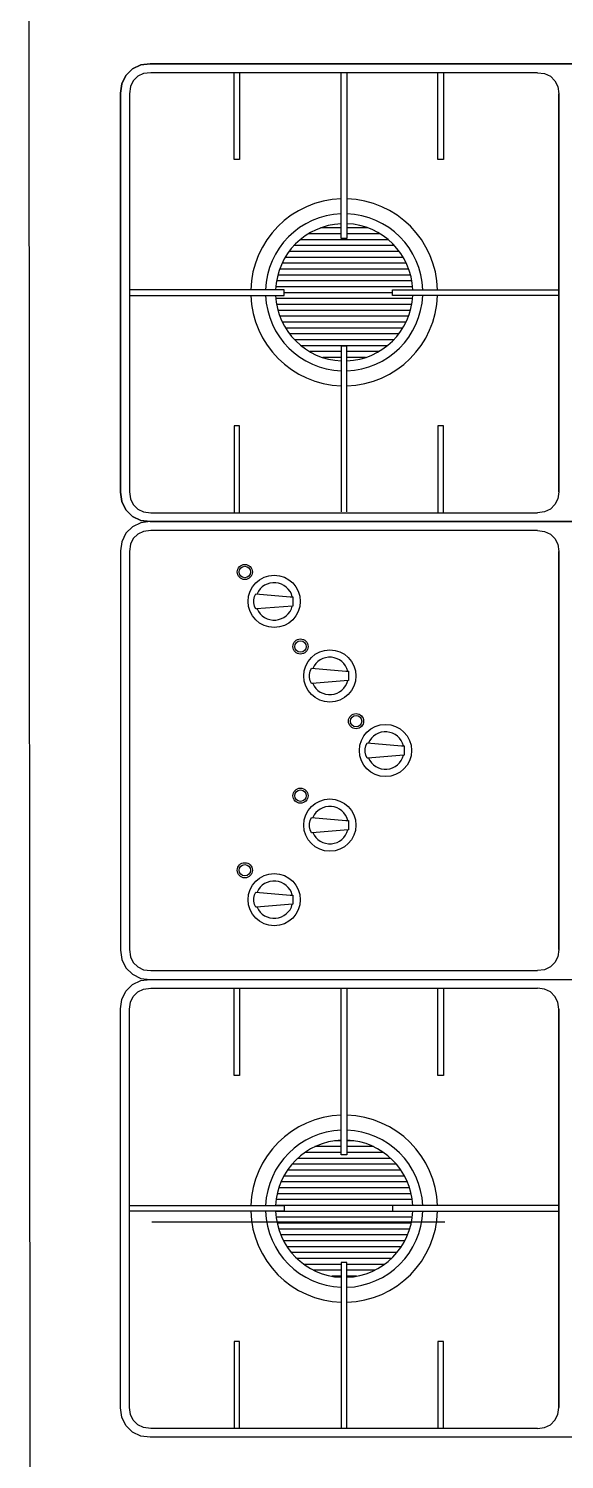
# Model space of a CAD drawing. Header units: millimetres. Extents: x 919107448 to 1838457809, y 576475876 to 1049404419.
# Drawn here: x 919228203 to 919228232.3, y 576496786.8 to 576496865 of the extents above; entities that cross this region are included whole.
import ezdxf

# ---------------------------------------------------------------- set-up
doc = ezdxf.new("R2010")
doc.units = ezdxf.units.MM
doc.layers.add('Arquitetura', color=253, linetype='Continuous')

# ---------------------------------------------------------------- blocks, each defined once
blk = doc.blocks.new('forno')
at = {"layer": 'Arquitetura'}
for p, q in [((919229652.68775, 576496829.17657), (919229655.05779, 576496829.17815)), ((919229653.88929, 576496829.11755, -0.029), (919229653.89148, 576496829.12208, -0.029)), ((919229653.89148, 576496829.12208, -0.029), (919229653.89501, 576496829.12566, -0.029)), ((919229653.89501, 576496829.12566, -0.029), (919229653.89951, 576496829.1279, -0.029)), ((919229653.89786, 576496829.12172, -0.029), (919229653.90093, 576496829.12325, -0.029)), ((919229653.89786, 576496829.12172, -0.029), (919229653.90093, 576496829.12325, -0.029)), ((919229653.89951, 576496829.1279, -0.029), (919229653.9045, 576496829.12856, -0.029)), ((919229653.90093, 576496829.12325, -0.029), (919229653.90481, 576496829.12376, -0.029)), ((919229653.90093, 576496829.12325, -0.029), (919229653.90481, 576496829.12376, -0.029)), ((919229653.9045, 576496829.12856, -0.029), (919229654.11972, 576496829.12856, -0.029)), ((919229653.90481, 576496829.12376, -0.029), (919229654.11941, 576496829.12376, -0.029)), ((919229653.90481, 576496829.12376, -0.029), (919229654.11941, 576496829.12376, -0.029)), ((919229654.01061, 576496829.04032, -0.022), (919229654.01061, 576496829.12376, -0.022)), ((919229654.01361, 576496829.12376, -0.022), (919229654.01361, 576496829.04032, -0.022)), ((919229654.11941, 576496829.12376, -0.029), (919229654.12329, 576496829.12325, -0.029)), ((919229654.11941, 576496829.12376, -0.029), (919229654.12329, 576496829.12325, -0.029)), ((919229654.11972, 576496829.12856, -0.029), (919229654.12472, 576496829.1279, -0.029)), ((919229654.12329, 576496829.12325, -0.029), (919229654.12636, 576496829.12172, -0.029)), ((919229654.12329, 576496829.12325, -0.029), (919229654.12636, 576496829.12172, -0.029)), ((919229654.12472, 576496829.1279, -0.029), (919229654.12922, 576496829.12566, -0.029)), ((919229654.12922, 576496829.12566, -0.029), (919229654.13275, 576496829.12208, -0.029)), ((919229654.13275, 576496829.12208, -0.029), (919229654.13494, 576496829.11755, -0.029)), ((919229654.13831, 576496829.12208, -0.029), (919229654.13612, 576496829.11755, -0.029)), ((919229654.13831, 576496829.12208, -0.029), (919229654.13612, 576496829.11755, -0.029)), ((919229654.14184, 576496829.12566, -0.029), (919229654.13831, 576496829.12208, -0.029)), ((919229654.14184, 576496829.12566, -0.029), (919229654.13831, 576496829.12208, -0.029)), ((919229654.14634, 576496829.1279, -0.029), (919229654.14184, 576496829.12566, -0.029)), ((919229654.14634, 576496829.1279, -0.029), (919229654.14184, 576496829.12566, -0.029)), ((919229654.14776, 576496829.12325, -0.029), (919229654.14469, 576496829.12172, -0.029)), ((919229654.14776, 576496829.12325, -0.029), (919229654.14469, 576496829.12172, -0.029)), ((919229654.15132, 576496829.12856, -0.029), (919229654.14634, 576496829.1279, -0.029)), ((919229654.15132, 576496829.12856, -0.029), (919229654.14634, 576496829.1279, -0.029)), ((919229654.15164, 576496829.12376, -0.029), (919229654.14776, 576496829.12325, -0.029)), ((919229654.15164, 576496829.12376, -0.029), (919229654.14776, 576496829.12325, -0.029)), ((919229654.36655, 576496829.12856, -0.029), (919229654.15132, 576496829.12856, -0.029)), ((919229654.36655, 576496829.12856, -0.029), (919229654.15132, 576496829.12856, -0.029)), ((919229654.36624, 576496829.12376, -0.029), (919229654.15164, 576496829.12376, -0.029)), ((919229654.36624, 576496829.12376, -0.029), (919229654.15164, 576496829.12376, -0.029)), ((919229654.37012, 576496829.12325, -0.029), (919229654.36624, 576496829.12376, -0.029)), ((919229654.37012, 576496829.12325, -0.029), (919229654.36624, 576496829.12376, -0.029)), ((919229654.37154, 576496829.1279, -0.029), (919229654.36655, 576496829.12856, -0.029)), ((919229654.37154, 576496829.1279, -0.029), (919229654.36655, 576496829.12856, -0.029)), ((919229654.37319, 576496829.12172, -0.029), (919229654.37012, 576496829.12325, -0.029)), ((919229654.37319, 576496829.12172, -0.029), (919229654.37012, 576496829.12325, -0.029)), ((919229654.37604, 576496829.12566, -0.029), (919229654.37154, 576496829.1279, -0.029)), ((919229654.37604, 576496829.12566, -0.029), (919229654.37154, 576496829.1279, -0.029)), ((919229654.37957, 576496829.12208, -0.029), (919229654.37604, 576496829.12566, -0.029)), ((919229654.37957, 576496829.12208, -0.029), (919229654.37604, 576496829.12566, -0.029)), ((919229654.38176, 576496829.11755, -0.029), (919229654.37957, 576496829.12208, -0.029)), ((919229654.38176, 576496829.11755, -0.029), (919229654.37957, 576496829.12208, -0.029)), ((919229654.38294, 576496829.11755, -0.029), (919229654.38513, 576496829.12208, -0.029)), ((919229654.38513, 576496829.12208, -0.029), (919229654.38294, 576496829.11755, -0.029)), ((919229654.38513, 576496829.12208, -0.029), (919229654.38866, 576496829.12566, -0.029)), ((919229654.38866, 576496829.12566, -0.029), (919229654.38513, 576496829.12208, -0.029)), ((919229654.38866, 576496829.12566, -0.029), (919229654.39316, 576496829.1279, -0.029)), ((919229654.39316, 576496829.1279, -0.029), (919229654.38866, 576496829.12566, -0.029)), ((919229654.39459, 576496829.12325, -0.029), (919229654.39152, 576496829.12172, -0.029)), ((919229654.39459, 576496829.12325, -0.029), (919229654.39152, 576496829.12172, -0.029)), ((919229654.39316, 576496829.1279, -0.029), (919229654.39815, 576496829.12856, -0.029)), ((919229654.39815, 576496829.12856, -0.029), (919229654.39316, 576496829.1279, -0.029)), ((919229654.39847, 576496829.12376, -0.029), (919229654.39459, 576496829.12325, -0.029)), ((919229654.39847, 576496829.12376, -0.029), (919229654.39459, 576496829.12325, -0.029)), ((919229654.39815, 576496829.12856, -0.029), (919229654.61338, 576496829.12856, -0.029)), ((919229654.61338, 576496829.12856, -0.029), (919229654.39815, 576496829.12856, -0.029)), ((919229654.61307, 576496829.12376, -0.029), (919229654.39847, 576496829.12376, -0.029)), ((919229654.61307, 576496829.12376, -0.029), (919229654.39847, 576496829.12376, -0.029)), ((919229654.50427, 576496829.12376, -0.022), (919229654.50427, 576496829.04032, -0.022)), ((919229654.50727, 576496829.04032, -0.022), (919229654.50727, 576496829.12376, -0.022)), ((919229654.61695, 576496829.12325, -0.029), (919229654.61307, 576496829.12376, -0.029)), ((919229654.61695, 576496829.12325, -0.029), (919229654.61307, 576496829.12376, -0.029)), ((919229654.61338, 576496829.12856, -0.029), (919229654.61837, 576496829.1279, -0.029)), ((919229654.61837, 576496829.1279, -0.029), (919229654.61338, 576496829.12856, -0.029)), ((919229654.62002, 576496829.12172, -0.029), (919229654.61695, 576496829.12325, -0.029)), ((919229654.62002, 576496829.12172, -0.029), (919229654.61695, 576496829.12325, -0.029)), ((919229654.61837, 576496829.1279, -0.029), (919229654.62287, 576496829.12566, -0.029)), ((919229654.62287, 576496829.12566, -0.029), (919229654.61837, 576496829.1279, -0.029)), ((919229654.62287, 576496829.12566, -0.029), (919229654.6264, 576496829.12208, -0.029)), ((919229654.6264, 576496829.12208, -0.029), (919229654.62287, 576496829.12566, -0.029)), ((919229654.6264, 576496829.12208, -0.029), (919229654.62859, 576496829.11755, -0.029)), ((919229654.62859, 576496829.11755, -0.029), (919229654.6264, 576496829.12208, -0.029)), ((919229653.8887, 576496829.11256, -0.029), (919229653.88929, 576496829.11755, -0.029)), ((919229653.8935, 576496829.11228, -0.029), (919229653.89396, 576496829.11618, -0.029)), ((919229653.8935, 576496829.11228, -0.029), (919229653.89396, 576496829.11618, -0.029)), ((919229653.89396, 576496829.11618, -0.029), (919229653.89545, 576496829.11927, -0.029)), ((919229653.89396, 576496829.11618, -0.029), (919229653.89545, 576496829.11927, -0.029)), ((919229653.89545, 576496829.11927, -0.029), (919229653.89786, 576496829.12172, -0.029)), ((919229653.89545, 576496829.11927, -0.029), (919229653.89786, 576496829.12172, -0.029)), ((919229654.12636, 576496829.12172, -0.029), (919229654.12877, 576496829.11927, -0.029)), ((919229654.12636, 576496829.12172, -0.029), (919229654.12877, 576496829.11927, -0.029)), ((919229654.12877, 576496829.11927, -0.029), (919229654.13026, 576496829.11618, -0.029)), ((919229654.12877, 576496829.11927, -0.029), (919229654.13026, 576496829.11618, -0.029)), ((919229654.13026, 576496829.11618, -0.029), (919229654.13073, 576496829.11228, -0.029)), ((919229654.13026, 576496829.11618, -0.029), (919229654.13073, 576496829.11228, -0.029)), ((919229654.13494, 576496829.11755, -0.029), (919229654.13552, 576496829.11256, -0.029)), ((919229654.13612, 576496829.11755, -0.029), (919229654.13552, 576496829.11256, -0.029)), ((919229654.13612, 576496829.11755, -0.029), (919229654.13552, 576496829.11256, -0.029)), ((919229654.14079, 576496829.11618, -0.029), (919229654.14033, 576496829.11228, -0.029)), ((919229654.14079, 576496829.11618, -0.029), (919229654.14033, 576496829.11228, -0.029)), ((919229654.14228, 576496829.11927, -0.029), (919229654.14079, 576496829.11618, -0.029)), ((919229654.14228, 576496829.11927, -0.029), (919229654.14079, 576496829.11618, -0.029)), ((919229654.14469, 576496829.12172, -0.029), (919229654.14228, 576496829.11927, -0.029)), ((919229654.14469, 576496829.12172, -0.029), (919229654.14228, 576496829.11927, -0.029)), ((919229654.3756, 576496829.11927, -0.029), (919229654.37319, 576496829.12172, -0.029)), ((919229654.3756, 576496829.11927, -0.029), (919229654.37319, 576496829.12172, -0.029)), ((919229654.37709, 576496829.11618, -0.029), (919229654.3756, 576496829.11927, -0.029)), ((919229654.37709, 576496829.11618, -0.029), (919229654.3756, 576496829.11927, -0.029)), ((919229654.37755, 576496829.11228, -0.029), (919229654.37709, 576496829.11618, -0.029)), ((919229654.37755, 576496829.11228, -0.029), (919229654.37709, 576496829.11618, -0.029)), ((919229654.38235, 576496829.11256, -0.029), (919229654.38176, 576496829.11755, -0.029)), ((919229654.38235, 576496829.11256, -0.029), (919229654.38176, 576496829.11755, -0.029)), ((919229654.38235, 576496829.11256, -0.029), (919229654.38294, 576496829.11755, -0.029)), ((919229654.38294, 576496829.11755, -0.029), (919229654.38235, 576496829.11256, -0.029)), ((919229654.38762, 576496829.11618, -0.029), (919229654.38715, 576496829.11228, -0.029)), ((919229654.38762, 576496829.11618, -0.029), (919229654.38715, 576496829.11228, -0.029)), ((919229654.38911, 576496829.11927, -0.029), (919229654.38762, 576496829.11618, -0.029)), ((919229654.38911, 576496829.11927, -0.029), (919229654.38762, 576496829.11618, -0.029)), ((919229654.39152, 576496829.12172, -0.029), (919229654.38911, 576496829.11927, -0.029)), ((919229654.39152, 576496829.12172, -0.029), (919229654.38911, 576496829.11927, -0.029)), ((919229654.62243, 576496829.11927, -0.029), (919229654.62002, 576496829.12172, -0.029)), ((919229654.62243, 576496829.11927, -0.029), (919229654.62002, 576496829.12172, -0.029)), ((919229654.62392, 576496829.11618, -0.029), (919229654.62243, 576496829.11927, -0.029)), ((919229654.62392, 576496829.11618, -0.029), (919229654.62243, 576496829.11927, -0.029)), ((919229654.62438, 576496829.11228, -0.029), (919229654.62392, 576496829.11618, -0.029)), ((919229654.62438, 576496829.11228, -0.029), (919229654.62392, 576496829.11618, -0.029)), ((919229654.62859, 576496829.11755, -0.029), (919229654.62918, 576496829.11256, -0.029)), ((919229654.62918, 576496829.11256, -0.029), (919229654.62859, 576496829.11755, -0.029)), ((919229653.8887, 576496828.57336, -0.029), (919229653.8887, 576496829.11256, -0.029)), ((919229653.8935, 576496828.90369, -0.029), (919229653.8935, 576496829.11228, -0.029)), ((919229653.8935, 576496828.90369, -0.029), (919229653.8935, 576496829.11228, -0.029)), ((919229654.00462, 576496828.95358, -0.029), (919229654.00462, 576496829.11166, -0.029)), ((919229654.00462, 576496828.95358, -0.029), (919229654.00462, 576496829.11166, -0.029)), ((919229654.13073, 576496829.11228, -0.029), (919229654.13073, 576496828.90369, -0.029)), ((919229654.13073, 576496829.11228, -0.029), (919229654.13073, 576496828.90369, -0.029)), ((919229654.13552, 576496829.11256, -0.029), (919229654.13552, 576496828.57336, -0.029)), ((919229654.13552, 576496829.11256, -0.029), (919229654.13552, 576496828.57336, -0.029)), ((919229654.13552, 576496829.11256, -0.029), (919229654.13552, 576496828.57336, -0.029)), ((919229654.14033, 576496829.11228, -0.029), (919229654.14033, 576496828.90369, -0.029)), ((919229654.14033, 576496829.11228, -0.029), (919229654.14033, 576496828.90369, -0.029)), ((919229654.37755, 576496828.90369, -0.029), (919229654.37755, 576496829.11228, -0.029)), ((919229654.37755, 576496828.90369, -0.029), (919229654.37755, 576496829.11228, -0.029)), ((919229654.38235, 576496828.57336, -0.029), (919229654.38235, 576496829.11256, -0.029)), ((919229654.38235, 576496828.57336, -0.029), (919229654.38235, 576496829.11256, -0.029)), ((919229654.38235, 576496829.11256, -0.029), (919229654.38235, 576496828.57336, -0.029)), ((919229654.38235, 576496828.57336, -0.029), (919229654.38235, 576496829.11256, -0.029)), ((919229654.38715, 576496829.11228, -0.029), (919229654.38715, 576496828.90369, -0.029)), ((919229654.38715, 576496829.11228, -0.029), (919229654.38715, 576496828.90369, -0.029)), ((919229654.62438, 576496828.90369, -0.029), (919229654.62438, 576496829.11228, -0.029)), ((919229654.62438, 576496828.90369, -0.029), (919229654.62438, 576496829.11228, -0.029)), ((919229654.62918, 576496829.11256, -0.029), (919229654.62918, 576496828.57336, -0.029)), ((919229654.62918, 576496828.57336, -0.029), (919229654.62918, 576496829.11256, -0.029)), ((919229653.94039, 576496829.06733), (919229653.8935, 576496829.06733)), ((919229653.8935, 576496829.06433), (919229653.94039, 576496829.06433)), ((919229653.94039, 576496829.06433), (919229653.94039, 576496829.06733)), ((919229654.08381, 576496829.06433), (919229654.08381, 576496829.06733)), ((919229654.08381, 576496829.06733), (919229654.13073, 576496829.06733)), ((919229654.13073, 576496829.06433), (919229654.08381, 576496829.06433)), ((919229654.43407, 576496829.06733), (919229654.38715, 576496829.06733)), ((919229654.38715, 576496829.06433), (919229654.43407, 576496829.06433)), ((919229654.43407, 576496829.06433), (919229654.43407, 576496829.06733)), ((919229654.57749, 576496829.06433), (919229654.57749, 576496829.06733)), ((919229654.57749, 576496829.06733), (919229654.62438, 576496829.06733)), ((919229654.62438, 576496829.06433), (919229654.57749, 576496829.06433)), ((919229654.17442, 576496829.05551, -0.01196), (919229654.17598, 576496829.05626, -0.01196)), ((919229654.17445, 576496829.05518, -0.01196), (919229654.17442, 576496829.05551, -0.01196)), ((919229654.17604, 576496829.03571, -0.01196), (919229654.17445, 576496829.05518, -0.01196)), ((919229654.17598, 576496829.05626, -0.01196), (919229654.17767, 576496829.05665, -0.01196)), ((919229654.17767, 576496829.05665, -0.01196), (919229654.1794, 576496829.05665, -0.01196)), ((919229654.1794, 576496829.05665, -0.01196), (919229654.18109, 576496829.05626, -0.01196)), ((919229654.18266, 576496829.05551, -0.01196), (919229654.18104, 576496829.03702, -0.01196)), ((919229654.18109, 576496829.05626, -0.01196), (919229654.18266, 576496829.05551, -0.01196)), ((919229654.33523, 576496829.05551, -0.01196), (919229654.33679, 576496829.05626, -0.01196)), ((919229654.33526, 576496829.05518, -0.01196), (919229654.33523, 576496829.05551, -0.01196)), ((919229654.33685, 576496829.03571, -0.01196), (919229654.33526, 576496829.05518, -0.01196)), ((919229654.33679, 576496829.05626, -0.01196), (919229654.33848, 576496829.05665, -0.01196)), ((919229654.33848, 576496829.05665, -0.01196), (919229654.34021, 576496829.05665, -0.01196)), ((919229654.34021, 576496829.05665, -0.01196), (919229654.3419, 576496829.05626, -0.01196)), ((919229654.34347, 576496829.05551, -0.01196), (919229654.34185, 576496829.03702, -0.01196)), ((919229654.3419, 576496829.05626, -0.01196), (919229654.34347, 576496829.05551, -0.01196)), ((919229654.01361, 576496829.04032, -0.022), (919229654.01061, 576496829.04032, -0.022)), ((919229654.18104, 576496829.03702, -0.01196), (919229654.18104, 576496829.03561, -0.01196)), ((919229654.34185, 576496829.03702, -0.01196), (919229654.34185, 576496829.03561, -0.01196)), ((919229654.50427, 576496829.04032, -0.022), (919229654.50727, 576496829.04032, -0.022)), ((919229654.17604, 576496829.03561, -0.01196), (919229654.17604, 576496829.03571, -0.01196)), ((919229654.18104, 576496829.03561, -0.01196), (919229654.17604, 576496829.03561, -0.01196)), ((919229654.33685, 576496829.03561, -0.01196), (919229654.33685, 576496829.03571, -0.01196)), ((919229654.34185, 576496829.03561, -0.01196), (919229654.33685, 576496829.03561, -0.01196)), ((919229654.21462, 576496829.02551, -0.01196), (919229654.21618, 576496829.02627, -0.01196)), ((919229654.21465, 576496829.02518, -0.01196), (919229654.21462, 576496829.02551, -0.01196)), ((919229654.21624, 576496829.00572, -0.01196), (919229654.21465, 576496829.02518, -0.01196)), ((919229654.21618, 576496829.02627, -0.01196), (919229654.21787, 576496829.02665, -0.01196)), ((919229654.21787, 576496829.02665, -0.01196), (919229654.2196, 576496829.02665, -0.01196)), ((919229654.2196, 576496829.02665, -0.01196), (919229654.22129, 576496829.02627, -0.01196)), ((919229654.22286, 576496829.02551, -0.01196), (919229654.22124, 576496829.00703, -0.01196)), ((919229654.22129, 576496829.02627, -0.01196), (919229654.22286, 576496829.02551, -0.01196)), ((919229654.29503, 576496829.02551, -0.01196), (919229654.29659, 576496829.02627, -0.01196)), ((919229654.29506, 576496829.02518, -0.01196), (919229654.29503, 576496829.02551, -0.01196)), ((919229654.29665, 576496829.00572, -0.01196), (919229654.29506, 576496829.02518, -0.01196)), ((919229654.29659, 576496829.02627, -0.01196), (919229654.29828, 576496829.02665, -0.01196)), ((919229654.29828, 576496829.02665, -0.01196), (919229654.30001, 576496829.02665, -0.01196)), ((919229654.30001, 576496829.02665, -0.01196), (919229654.3017, 576496829.02627, -0.01196)), ((919229654.30327, 576496829.02551, -0.01196), (919229654.30165, 576496829.00703, -0.01196)), ((919229654.3017, 576496829.02627, -0.01196), (919229654.30327, 576496829.02551, -0.01196)), ((919229653.98287, 576496829.00948, -0.011), (919229653.8935, 576496829.00948, -0.011)), ((919229653.8935, 576496829.00648, -0.011), (919229653.98287, 576496829.00648, -0.011)), ((919229653.98287, 576496829.00648, -0.011), (919229653.98287, 576496829.00948, -0.011)), ((919229654.04095, 576496829.00648, -0.011), (919229654.04095, 576496829.00948, -0.011)), ((919229654.04095, 576496829.00948, -0.011), (919229654.13033, 576496829.00948, -0.011)), ((919229654.13033, 576496829.00648, -0.011), (919229654.04095, 576496829.00648, -0.011)), ((919229654.22124, 576496829.00703, -0.01196), (919229654.22124, 576496829.00561, -0.01196)), ((919229654.30165, 576496829.00703, -0.01196), (919229654.30165, 576496829.00561, -0.01196)), ((919229654.47693, 576496829.00948, -0.011), (919229654.38755, 576496829.00948, -0.011)), ((919229654.38755, 576496829.00648, -0.011), (919229654.47693, 576496829.00648, -0.011)), ((919229654.47693, 576496829.00648, -0.011), (919229654.47693, 576496829.00948, -0.011)), ((919229654.53501, 576496829.00648, -0.011), (919229654.53501, 576496829.00948, -0.011)), ((919229654.53501, 576496829.00948, -0.011), (919229654.62438, 576496829.00948, -0.011)), ((919229654.62438, 576496829.00648, -0.011), (919229654.53501, 576496829.00648, -0.011)), ((919229654.21624, 576496829.00561, -0.01196), (919229654.21624, 576496829.00572, -0.01196)), ((919229654.22124, 576496829.00561, -0.01196), (919229654.21624, 576496829.00561, -0.01196)), ((919229654.29665, 576496829.00561, -0.01196), (919229654.29665, 576496829.00572, -0.01196)), ((919229654.30165, 576496829.00561, -0.01196), (919229654.29665, 576496829.00561, -0.01196)), ((919229654.25482, 576496828.99551, -0.01196), (919229654.25638, 576496828.99626, -0.01196)), ((919229654.25486, 576496828.99519, -0.01196), (919229654.25482, 576496828.99551, -0.01196)), ((919229654.25644, 576496828.97571, -0.01196), (919229654.25486, 576496828.99519, -0.01196)), ((919229654.25638, 576496828.99626, -0.01196), (919229654.25807, 576496828.99665, -0.01196)), ((919229654.25807, 576496828.99665, -0.01196), (919229654.2598, 576496828.99665, -0.01196)), ((919229654.2598, 576496828.99665, -0.01196), (919229654.26149, 576496828.99626, -0.01196)), ((919229654.26306, 576496828.99551, -0.01196), (919229654.26145, 576496828.97703, -0.01196)), ((919229654.26149, 576496828.99626, -0.01196), (919229654.26306, 576496828.99551, -0.01196)), ((919229654.01361, 576496828.98183), (919229654.01061, 576496828.98183)), ((919229654.01061, 576496828.98183), (919229654.01061, 576496828.89221)), ((919229654.01361, 576496828.89221), (919229654.01361, 576496828.98183)), ((919229654.25644, 576496828.97562, -0.01196), (919229654.25644, 576496828.97571, -0.01196)), ((919229654.26145, 576496828.97562, -0.01196), (919229654.25644, 576496828.97562, -0.01196)), ((919229654.26145, 576496828.97703, -0.01196), (919229654.26145, 576496828.97562, -0.01196)), ((919229654.50427, 576496828.98183), (919229654.50727, 576496828.98183)), ((919229654.50427, 576496828.89221), (919229654.50427, 576496828.98183)), ((919229654.50727, 576496828.98183), (919229654.50727, 576496828.89221)), ((919229653.94039, 576496828.95733), (919229653.8935, 576496828.95733)), ((919229653.8935, 576496828.95433), (919229653.94039, 576496828.95433)), ((919229653.94039, 576496828.95433), (919229653.94039, 576496828.95733)), ((919229654.08381, 576496828.95433), (919229654.08381, 576496828.95733)), ((919229654.08381, 576496828.95733), (919229654.13073, 576496828.95733)), ((919229654.13073, 576496828.95433), (919229654.08381, 576496828.95433)), ((919229654.43407, 576496828.95733), (919229654.38715, 576496828.95733)), ((919229654.38715, 576496828.95433), (919229654.43407, 576496828.95433)), ((919229654.43407, 576496828.95433), (919229654.43407, 576496828.95733)), ((919229654.57749, 576496828.95433), (919229654.57749, 576496828.95733)), ((919229654.57749, 576496828.95733), (919229654.62438, 576496828.95733)), ((919229654.62438, 576496828.95433), (919229654.57749, 576496828.95433)), ((919229653.8935, 576496828.90369, -0.029), (919229653.89396, 576496828.89978, -0.029)), ((919229653.89396, 576496828.89978, -0.029), (919229653.89545, 576496828.89669, -0.029)), ((919229654.12877, 576496828.89669, -0.029), (919229654.13026, 576496828.89978, -0.029)), ((919229654.13026, 576496828.89978, -0.029), (919229654.13073, 576496828.90369, -0.029)), ((919229654.14079, 576496828.89978, -0.029), (919229654.14033, 576496828.90369, -0.029)), ((919229654.14228, 576496828.89669, -0.029), (919229654.14079, 576496828.89978, -0.029)), ((919229654.37709, 576496828.89978, -0.029), (919229654.3756, 576496828.89669, -0.029)), ((919229654.37755, 576496828.90369, -0.029), (919229654.37709, 576496828.89978, -0.029)), ((919229654.38762, 576496828.89978, -0.029), (919229654.38715, 576496828.90369, -0.029)), ((919229654.38911, 576496828.89669, -0.029), (919229654.38762, 576496828.89978, -0.029)), ((919229654.62392, 576496828.89978, -0.029), (919229654.62243, 576496828.89669, -0.029)), ((919229654.62438, 576496828.90369, -0.029), (919229654.62392, 576496828.89978, -0.029)), ((919229653.89545, 576496828.89669, -0.029), (919229653.89786, 576496828.89425, -0.029)), ((919229653.89786, 576496828.89425, -0.029), (919229653.90093, 576496828.89272, -0.029)), ((919229653.90093, 576496828.89272, -0.029), (919229653.90481, 576496828.89221, -0.029)), ((919229654.11941, 576496828.89221, -0.029), (919229653.90481, 576496828.89221, -0.029)), ((919229653.90481, 576496828.89221, -0.029), (919229654.11941, 576496828.89221, -0.029)), ((919229654.01061, 576496828.89221), (919229654.01361, 576496828.89221)), ((919229654.11941, 576496828.89221, -0.029), (919229654.12329, 576496828.89272, -0.029)), ((919229654.12329, 576496828.89272, -0.029), (919229654.12636, 576496828.89425, -0.029)), ((919229654.12636, 576496828.89425, -0.029), (919229654.12877, 576496828.89669, -0.029)), ((919229654.14469, 576496828.89425, -0.029), (919229654.14228, 576496828.89669, -0.029)), ((919229654.14776, 576496828.89272, -0.029), (919229654.14469, 576496828.89425, -0.029)), ((919229654.15164, 576496828.89221, -0.029), (919229654.14776, 576496828.89272, -0.029)), ((919229654.15164, 576496828.89221, -0.029), (919229654.36624, 576496828.89221, -0.029)), ((919229654.36624, 576496828.89221, -0.029), (919229654.15164, 576496828.89221, -0.029)), ((919229654.37012, 576496828.89272, -0.029), (919229654.36624, 576496828.89221, -0.029)), ((919229654.37319, 576496828.89425, -0.029), (919229654.37012, 576496828.89272, -0.029)), ((919229654.3756, 576496828.89669, -0.029), (919229654.37319, 576496828.89425, -0.029)), ((919229654.39152, 576496828.89425, -0.029), (919229654.38911, 576496828.89669, -0.029)), ((919229654.39459, 576496828.89272, -0.029), (919229654.39152, 576496828.89425, -0.029)), ((919229654.39847, 576496828.89221, -0.029), (919229654.39459, 576496828.89272, -0.029)), ((919229654.39847, 576496828.89221, -0.029), (919229654.61307, 576496828.89221, -0.029)), ((919229654.61307, 576496828.89221, -0.029), (919229654.39847, 576496828.89221, -0.029)), ((919229654.50727, 576496828.89221), (919229654.50427, 576496828.89221)), ((919229654.61695, 576496828.89272, -0.029), (919229654.61307, 576496828.89221, -0.029)), ((919229654.62002, 576496828.89425, -0.029), (919229654.61695, 576496828.89272, -0.029)), ((919229654.62243, 576496828.89669, -0.029), (919229654.62002, 576496828.89425, -0.029))]:
    blk.add_line(p, q, dxfattribs=at)
at = {"layer": 'Arquitetura', "linetype": 'Continuous'}
for p, q in [((919229654.01045, 576496828.97096, -0.022), (919229654.01045, 576496829.04489, -0.022)), ((919229654.01362, 576496828.97097, -0.022), (919229654.01362, 576496829.04488, -0.022)), ((919229654.50257, 576496828.97108, -0.022), (919229654.50257, 576496829.04476, -0.022)), ((919229654.50892, 576496828.97105, -0.022), (919229654.50892, 576496829.0448, -0.022)), ((919229653.9914, 576496828.97714, -0.022), (919229653.9914, 576496829.03871, -0.022)), ((919229653.99457, 576496828.97524, -0.022), (919229653.99457, 576496829.0406, -0.022)), ((919229653.99775, 576496828.97375, -0.022), (919229653.99775, 576496829.0421, -0.022)), ((919229654.00092, 576496828.9726, -0.022), (919229654.00092, 576496829.04325, -0.022)), ((919229654.0041, 576496828.97176, -0.022), (919229654.0041, 576496829.04408, -0.022)), ((919229654.00727, 576496828.97122, -0.022), (919229654.00727, 576496829.04463, -0.022)), ((919229654.0168, 576496828.97125, -0.022), (919229654.0168, 576496829.0446, -0.022)), ((919229654.01997, 576496828.97182, -0.022), (919229654.01997, 576496829.04403, -0.022)), ((919229654.02315, 576496828.97268, -0.022), (919229654.02315, 576496829.04317, -0.022)), ((919229654.02632, 576496828.97385, -0.022), (919229654.02632, 576496829.042, -0.022)), ((919229654.0295, 576496828.97538, -0.022), (919229654.0295, 576496829.04047, -0.022)), ((919229654.03267, 576496828.9773, -0.022), (919229654.03267, 576496829.03854, -0.022)), ((919229654.48352, 576496828.97852, -0.022), (919229654.48352, 576496829.03733, -0.022)), ((919229654.4867, 576496828.97635, -0.022), (919229654.4867, 576496829.0395, -0.022)), ((919229654.48987, 576496828.97461, -0.022), (919229654.48987, 576496829.04123, -0.022)), ((919229654.49305, 576496828.97326, -0.022), (919229654.49305, 576496829.04259, -0.022)), ((919229654.49622, 576496828.97224, -0.022), (919229654.49622, 576496829.04361, -0.022)), ((919229654.4994, 576496828.97152, -0.022), (919229654.4994, 576496829.04433, -0.022)), ((919229654.50575, 576496828.98183, -0.022), (919229654.50575, 576496829.04032, -0.022)), ((919229654.5121, 576496828.97144, -0.022), (919229654.5121, 576496829.04441, -0.022)), ((919229654.51527, 576496828.97212, -0.022), (919229654.51527, 576496829.04373, -0.022)), ((919229654.51845, 576496828.9731, -0.022), (919229654.51845, 576496829.04275, -0.022)), ((919229654.52162, 576496828.9744, -0.022), (919229654.52162, 576496829.04145, -0.022)), ((919229654.5248, 576496828.97608, -0.022), (919229654.5248, 576496829.03977, -0.022)), ((919229654.52797, 576496828.97818, -0.022), (919229654.52797, 576496829.03767, -0.022)), ((919229653.98187, 576496829.00948, -0.022), (919229653.98187, 576496829.02952, -0.022)), ((919229653.98505, 576496828.98249, -0.022), (919229653.98505, 576496829.03336, -0.022)), ((919229653.98822, 576496828.97951, -0.022), (919229653.98822, 576496829.03634, -0.022)), ((919229654.03585, 576496828.97971, -0.022), (919229654.03585, 576496829.03613, -0.022)), ((919229654.03902, 576496828.98275, -0.022), (919229654.03902, 576496829.0331, -0.022)), ((919229654.47717, 576496828.9847, -0.022), (919229654.47717, 576496829.03115, -0.022)), ((919229654.48035, 576496828.98124, -0.022), (919229654.48035, 576496829.03461, -0.022)), ((919229654.53115, 576496828.98082, -0.022), (919229654.53115, 576496829.03503, -0.022)), ((919229654.53432, 576496828.98416, -0.022), (919229654.53432, 576496829.03169, -0.022)), ((919229653.9787, 576496829.00948, -0.022), (919229653.9787, 576496829.02422, -0.022)), ((919229654.0422, 576496829.00948, -0.022), (919229654.0422, 576496829.02917, -0.022)), ((919229654.04537, 576496829.00948, -0.022), (919229654.04537, 576496829.0237, -0.022)), ((919229654.474, 576496829.00948, -0.022), (919229654.474, 576496829.02653, -0.022)), ((919229654.5375, 576496829.00948, -0.022), (919229654.5375, 576496829.02728, -0.022)), ((919229653.97552, 576496829.00948, -0.022), (919229653.97552, 576496829.01459, -0.022)), ((919229654.47082, 576496829.00948, -0.022), (919229654.47082, 576496829.01947, -0.022)), ((919229654.54067, 576496829.00948, -0.022), (919229654.54067, 576496829.02075, -0.022)), ((919229653.97552, 576496829.00125, -0.022), (919229653.97552, 576496829.00648, -0.022)), ((919229653.9787, 576496828.99163, -0.022), (919229653.9787, 576496829.00648, -0.022)), ((919229653.98187, 576496828.98633, -0.022), (919229653.98187, 576496829.00648, -0.022)), ((919229654.0422, 576496828.98668, -0.022), (919229654.0422, 576496829.00648, -0.022)), ((919229654.04537, 576496828.99214, -0.022), (919229654.04537, 576496829.00648, -0.022)), ((919229654.04855, 576496829.00948, -0.022), (919229654.04855, 576496829.01307, -0.022)), ((919229654.04855, 576496829.00278, -0.022), (919229654.04855, 576496829.00648, -0.022)), ((919229654.47082, 576496828.99638, -0.022), (919229654.47082, 576496829.00648, -0.022)), ((919229654.474, 576496828.98931, -0.022), (919229654.474, 576496829.00648, -0.022)), ((919229654.5375, 576496828.98856, -0.022), (919229654.5375, 576496829.00648, -0.022)), ((919229654.54067, 576496828.9951, -0.022), (919229654.54067, 576496829.00648, -0.022))]:
    blk.add_line(p, q, dxfattribs=at)
at = {"layer": 'Arquitetura'}
for centre, radius in [((919229654.19438, 576496829.06151, -0.01797), 0.00408), ((919229654.19438, 576496829.06151, -0.01797), 0.00308), ((919229654.3552, 576496829.06151, -0.01797), 0.00408), ((919229654.3552, 576496829.06151, -0.01797), 0.00308), ((919229654.17853, 576496829.04566, -0.01797), 0.01408), ((919229654.33935, 576496829.04566, -0.01797), 0.01408), ((919229654.21874, 576496829.01566, -0.01797), 0.01408), ((919229654.23459, 576496829.03151, -0.01797), 0.00408), ((919229654.23459, 576496829.03151, -0.01797), 0.00308), ((919229654.29914, 576496829.01566, -0.01797), 0.01408), ((919229654.31499, 576496829.03151, -0.01797), 0.00408), ((919229654.31499, 576496829.03151, -0.01797), 0.00308), ((919229654.25894, 576496828.98566, -0.01797), 0.01408), ((919229654.27479, 576496829.00151, -0.01797), 0.00408), ((919229654.27479, 576496829.00151, -0.01797), 0.00308)]:
    blk.add_circle(centre, radius, dxfattribs=at)
for centre, radius, start, end in [((919229654.01191, 576496829.00792, -0.0394), 0.05041, 91.47774, 178.22658), ((919229654.01191, 576496829.00792, -0.0394), 0.05041, 1.77342, 88.06742), ((919229654.17853, 576496829.04566, -0.01797), 0.01008, 113.74583, 255.59147), ((919229654.17853, 576496829.04566, -0.01797), 0.01008, 284.38231, 66.19835), ((919229654.33935, 576496829.04566, -0.01797), 0.01008, 113.74583, 255.59147), ((919229654.33935, 576496829.04566, -0.01797), 0.01008, 284.40853, 66.25417), ((919229654.50597, 576496829.00792, -0.0394), 0.05041, 91.93258, 178.22658), ((919229654.50597, 576496829.00792, -0.0394), 0.05041, 1.77342, 88.52226), ((919229654.01191, 576496829.00792, -0.02932), 0.04239, 91.7574, 177.89091), ((919229654.01191, 576496829.00792, -0.01189), 0.037, 92.01376, 177.58321), ((919229654.01191, 576496829.00792, -0.02932), 0.04239, 2.10909, 87.70161), ((919229654.01191, 576496829.00792, -0.01189), 0.037, 2.41679, 87.36624), ((919229654.50597, 576496829.00792, -0.02932), 0.04239, 92.29839, 177.89091), ((919229654.50597, 576496829.00792, -0.01189), 0.037, 92.63376, 177.58321), ((919229654.50597, 576496829.00792, -0.02932), 0.04239, 2.10909, 88.2426), ((919229654.50597, 576496829.00792, -0.01189), 0.037, 2.41679, 87.98624), ((919229654.21874, 576496829.01566, -0.01797), 0.01008, 113.74583, 255.59147), ((919229654.21874, 576496829.01566, -0.01797), 0.01008, 284.40853, 66.25417), ((919229654.29914, 576496829.01566, -0.01797), 0.01008, 113.74583, 255.59147), ((919229654.29914, 576496829.01566, -0.01797), 0.01008, 284.40853, 66.25417), ((919229654.01191, 576496829.00792, -0.0394), 0.05041, 181.63687, 268.52226), ((919229654.01191, 576496829.00792, -0.02932), 0.04239, 181.94666, 268.2426), ((919229654.01191, 576496829.00792, -0.01189), 0.037, 182.23065, 267.98624), ((919229654.01191, 576496829.00792, -0.0394), 0.05041, 271.93258, 358.36313), ((919229654.01191, 576496829.00792, -0.02932), 0.04239, 272.29839, 358.05334), ((919229654.01191, 576496829.00792, -0.01189), 0.037, 272.63376, 357.76935), ((919229654.50597, 576496829.00792, -0.0394), 0.05041, 181.63687, 268.06742), ((919229654.50597, 576496829.00792, -0.02932), 0.04239, 181.94666, 267.70161), ((919229654.50597, 576496829.00792, -0.01189), 0.037, 182.23065, 267.36624), ((919229654.50597, 576496829.00792, -0.0394), 0.05041, 271.47774, 358.36313), ((919229654.50597, 576496829.00792, -0.02932), 0.04239, 271.7574, 358.05334), ((919229654.50597, 576496829.00792, -0.01189), 0.037, 272.01376, 357.76935), ((919229654.25894, 576496828.98566, -0.01797), 0.01008, 113.74583, 255.59147), ((919229654.25894, 576496828.98566, -0.01797), 0.01008, 284.40853, 66.25417)]:
    blk.add_arc(centre, radius, start, end, dxfattribs=at)

msp = doc.modelspace()

# ---------------------------------------------------------------- block references
at = {"layer": 'Arquitetura', "xscale": 101.3607343189144, "yscale": 101.3607343189144, "zscale": 101.3607343189144, "rotation": 90}
msp.add_blockref('forno', (59353370141.073, -92597295937.867), dxfattribs=at)

doc.saveas('drawing.dxf')
